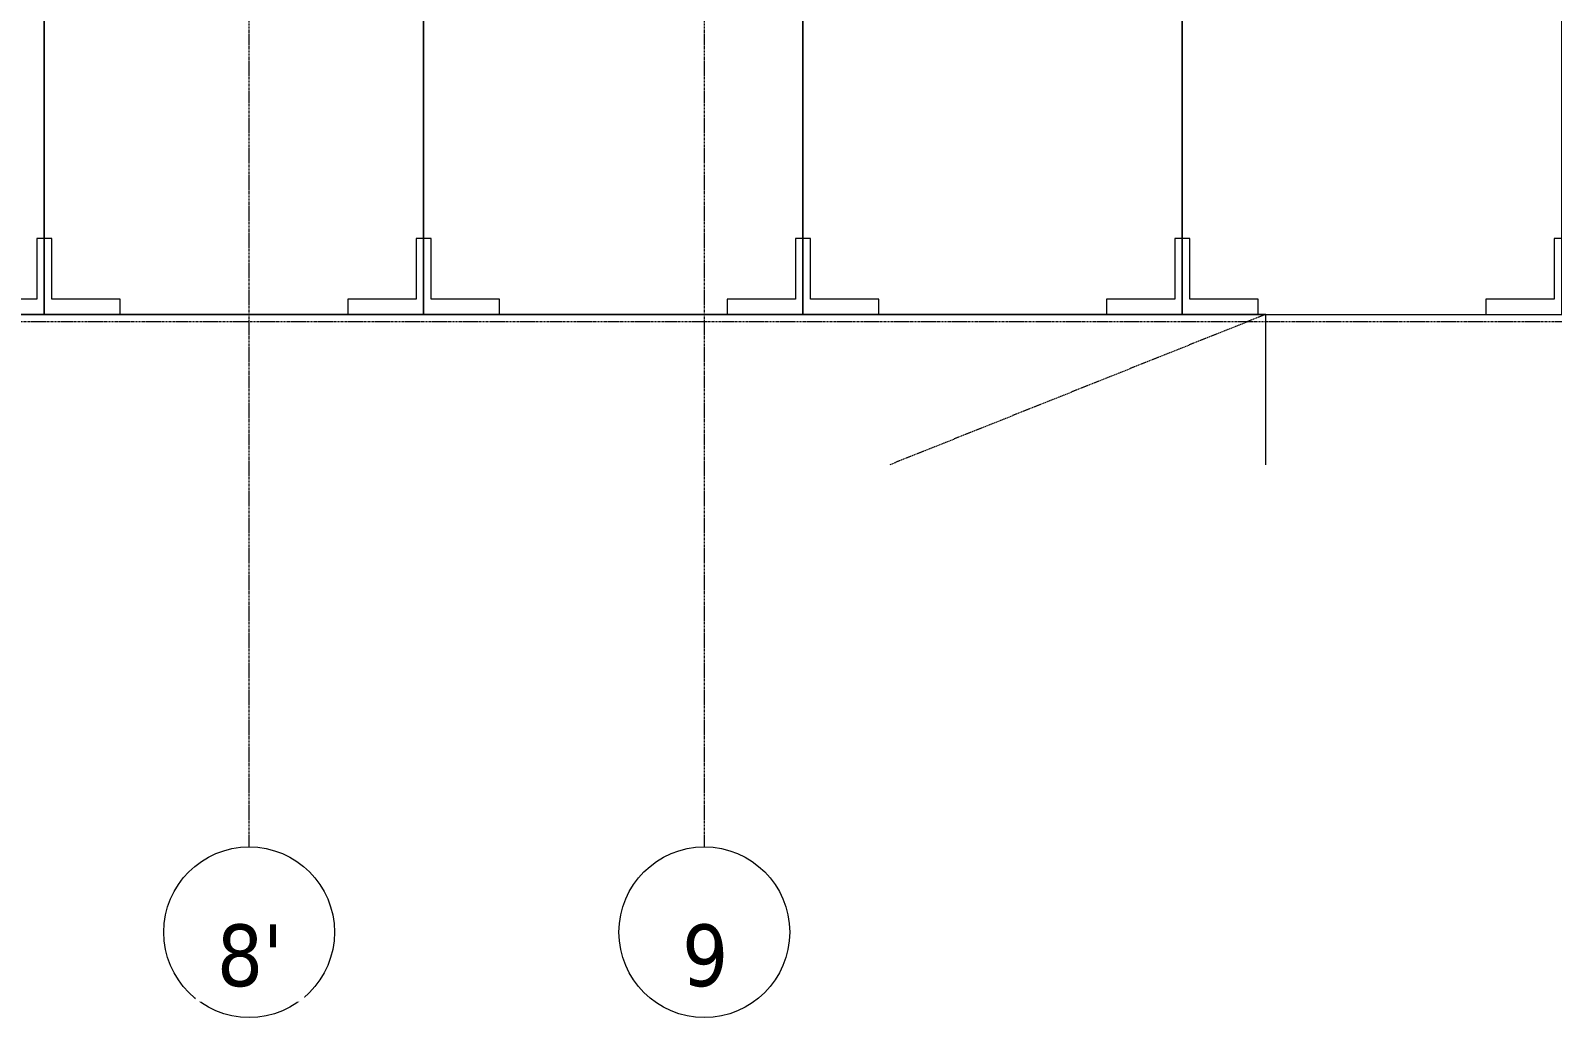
# Model space of a CAD drawing. Header units: millimetres. Extents: x 60855 to 206000, y 5274 to 78634.
# Drawn here: x 79112 to 89143, y 48952 to 55458 of the extents above; entities that cross this region are included whole.
import ezdxf

# ---------------------------------------------------------------- set-up
doc = ezdxf.new("R2010")
doc.units = ezdxf.units.MM
doc.linetypes.add('Dash', pattern=[6, 3, -3])
doc.linetypes.add('Grid Line', pattern=[22.225, 12.7, -3.175, 3.175, -3.175])
for name, color, linetype, lineweight in [('C-PRKG', 70, 'Continuous', 9), ('C-PRKG-HDLN', 70, 'Dash', 9), ('S-GRID-1', 1, 'Grid Line', 9), ('S-GRID-IDEN', 1, 'Continuous', 9)]:
    doc.layers.add(name, color=color, linetype=linetype, lineweight=lineweight)
doc.styles.add('Tahoma_B', font='tahomabd.ttf', dxfattribs={"height": 406.25})

# ---------------------------------------------------------------- blocks, each defined once
blk = doc.blocks.new('xe oto1 - xe oto-V1-TKCS_NHÀ XE 1 - MẶT BẰNG COTE _1_000')
at = {"layer": 'C-PRKG'}
for p, q in [((-2500, 4980), (-2500, 4500)), ((-2500, 4980), (-2500, 0)), ((-2450, 4500), (-2450, 4950)), ((-2450, 4950), (-2000, 4950)), ((-2000, 4950), (-2000, 4980)), ((-500, 4980), (-500, 4950)), ((-500, 4950), (-60, 4950)), ((-2500, 4500), (-2450, 4500)), ((-2500, 500), (-2500, 4500)), ((-2500, 4500), (-2500, 500)), ((-2050, 4170), (-2050, 4050)), ((-2050, 4170), (-2050, 4050)), ((-450, 4170), (-450, 4050)), ((-450, 4170), (-450, 4050)), ((-1800, 4050), (-2300, 4050)), ((-2300, 4050), (-2300, 3950)), ((-1800, 3950), (-1800, 4050)), ((-200, 4050), (-700, 4050)), ((-700, 4050), (-700, 3950)), ((-200, 3950), (-200, 4050)), ((-2300, 4000), (-2380, 4000)), ((-2300, 4000), (-2380, 4000)), ((-2300, 3950), (-1800, 3950)), ((-2050, 3950), (-2050, 3820)), ((-2050, 3950), (-2050, 3820)), ((-1720, 4000), (-1800, 4000)), ((-1720, 4000), (-1800, 4000)), ((-700, 4000), (-780, 4000)), ((-700, 4000), (-780, 4000)), ((-700, 3950), (-200, 3950)), ((-450, 3950), (-450, 3820)), ((-450, 3950), (-450, 3820)), ((-120, 4000), (-200, 4000)), ((-120, 4000), (-200, 4000)), ((0, 0), (0, 2025)), ((0, 500), (0, 2025)), ((0, 2025), (0, 500)), ((-2450, 500), (-2500, 500)), ((-2500, 500), (-2500, 0)), ((-2450, 100), (-2450, 500)), ((0, 500), (-50, 500)), ((-50, 500), (-50, 100)), ((0, 0), (0, 500)), ((-2500, 0), (-2000, 0)), ((-2500, 0), (0, 0)), ((-2000, 100), (-2450, 100)), ((-2000, 0), (-2000, 100)), ((-500, 100), (-500, 0)), ((-50, 100), (-500, 100)), ((-500, 0), (0, 0))]:
    blk.add_line(p, q, dxfattribs=at)
blk = doc.blocks.new('xe oto1 - xe oto-612721-TKCS_NHÀ XE 1 - MẶT BẰNG COTE _1_000')
at = {"layer": 'C-PRKG'}
for p, q in [((-2440, 4950), (-2000, 4950)), ((-2000, 4950), (-2000, 4980)), ((-500, 4980), (-500, 4950)), ((-500, 4950), (-50, 4950)), ((-50, 4950), (-50, 4500)), ((0, 4500), (0, 4980)), ((0, 0), (0, 4980)), ((-50, 4500), (0, 4500)), ((0, 500), (0, 4500)), ((0, 4500), (0, 500)), ((-2050, 4170), (-2050, 4050)), ((-2050, 4170), (-2050, 4050)), ((-450, 4170), (-450, 4050)), ((-450, 4170), (-450, 4050)), ((-1800, 4050), (-2300, 4050)), ((-2300, 4050), (-2300, 3950)), ((-1800, 3950), (-1800, 4050)), ((-200, 4050), (-700, 4050)), ((-700, 4050), (-700, 3950)), ((-200, 3950), (-200, 4050)), ((-2300, 4000), (-2380, 4000)), ((-2300, 4000), (-2380, 4000)), ((-2300, 3950), (-1800, 3950)), ((-2050, 3950), (-2050, 3820)), ((-2050, 3950), (-2050, 3820)), ((-1720, 4000), (-1800, 4000)), ((-1720, 4000), (-1800, 4000)), ((-700, 4000), (-780, 4000)), ((-700, 4000), (-780, 4000)), ((-700, 3950), (-200, 3950)), ((-450, 3950), (-450, 3820)), ((-450, 3950), (-450, 3820)), ((-120, 4000), (-200, 4000)), ((-120, 4000), (-200, 4000)), ((-2500, 2025), (-2500, 0)), ((-2500, 500), (-2500, 2025)), ((-2500, 2025), (-2500, 500)), ((-2450, 500), (-2500, 500)), ((-2500, 500), (-2500, 0)), ((-2450, 100), (-2450, 500)), ((0, 500), (-50, 500)), ((-50, 500), (-50, 100)), ((0, 0), (0, 500)), ((-2500, 0), (-2000, 0)), ((-2500, 0), (0, 0)), ((-2000, 100), (-2450, 100)), ((-2000, 0), (-2000, 100)), ((-500, 100), (-500, 0)), ((-50, 100), (-500, 100)), ((-500, 0), (0, 0))]:
    blk.add_line(p, q, dxfattribs=at)
blk = doc.blocks.new('BAI XE PCCC - BAI XE PCCC-1475173-TKCS_NHÀ XE 1 - MẶT BẰNG COTE _1_000')
at = {"layer": 'C-PRKG'}
for p, q in [((15000, 6000), (0, 6000)), ((15000, 5008), (15000, 6000))]:
    blk.add_line(p, q, dxfattribs=at)
at = {"layer": 'C-PRKG-HDLN'}
blk.add_line((15000, 6000), (12520, 5008), dxfattribs=at)
blk = doc.blocks.new('Grid - M_Grid Head - Circle-353313-TKCS_NHÀ XE 1 - MẶT BẰNG COTE _1_000')
at = {"layer": 'S-GRID-IDEN'}
blk.add_circle((0, 0), 4.5, dxfattribs=at)

msp = doc.modelspace()

# ---------------------------------------------------------------- linework, layer by layer
at = {"layer": 'S-GRID-1'}
for p, q in [((80552.6, 53202.4), (80552.6, 74384)), ((83552.6, 53202.4), (83552.6, 74384)), ((90572.4, 53536.9), (70803.3, 53536.9)), ((80552.6, 50077.4), (80552.6, 53202.4)), ((83552.6, 50077.4), (83552.6, 53202.4))]:
    msp.add_line(p, q, dxfattribs=at)

# ---------------------------------------------------------------- block references
at = {"layer": 'C-PRKG'}
for name, p in [('xe oto1 - xe oto-V1-TKCS_NHÀ XE 1 - MẶT BẰNG COTE _1_000', (79202.6, 53586.3)), ('xe oto1 - xe oto-612721-TKCS_NHÀ XE 1 - MẶT BẰNG COTE _1_000', (81702.6, 53586.3)), ('xe oto1 - xe oto-V1-TKCS_NHÀ XE 1 - MẶT BẰNG COTE _1_000', (84202.6, 53586.3)), ('xe oto1 - xe oto-612721-TKCS_NHÀ XE 1 - MẶT BẰNG COTE _1_000', (86702.6, 53586.3)), ('xe oto1 - xe oto-V1-TKCS_NHÀ XE 1 - MẶT BẰNG COTE _1_000', (89202.6, 53586.3)), ('BAI XE PCCC - BAI XE PCCC-1475173-TKCS_NHÀ XE 1 - MẶT BẰNG COTE _1_000', (72252.6, 47586.3))]:
    msp.add_blockref(name, p, dxfattribs=at)
at = {"layer": 'S-GRID-IDEN', "xscale": 125, "yscale": 125, "zscale": 125}
for p in [(80552.6, 49514.9), (83552.6, 49514.9)]:
    msp.add_blockref('Grid - M_Grid Head - Circle-353313-TKCS_NHÀ XE 1 - MẶT BẰNG COTE _1_000', p, dxfattribs=at)

# ---------------------------------------------------------------- next in the draw order: texts
at = {"layer": 'S-GRID-IDEN', "char_height": 406.25, "attachment_point": 5, "line_spacing_factor": 0.996129, "style": 'Tahoma_B', "bg_fill": 3, "box_fill_scale": 1.25, "bg_fill_color": 256, "bg_fill_true_color": 13158600, "bg_fill_transparency": 0}
for s, insert, width in [("\\pt1587.49906,3174.99812,4762.50125,6350.00031,7937.49937,9524.99844,11112.50156,12700.00063,14287.49969,15874.99875,17462.50188,19050.00094,20637.5,22224.99906,23812.49813,25400.00125,26987.50031,28574.99938,30162.49844,31750.00156,33337.50063,34924.99969,36512.49875,38100.00187,39687.50094,41275,42862.49906,44449.99812,46037.50125,47625.00031,49212.49937,50799.99844;8'", (80558.4, 49358.8), 512.5), ('\\pt1587.49906,3174.99812,4762.50125,6350.00031,7937.49937,9524.99844,11112.50156,12700.00063,14287.49969,15874.99875,17462.50188,19050.00094,20637.5,22224.99906,23812.49813,25400.00125,26987.50031,28574.99938,30162.49844,31750.00156,33337.50063,34924.99969,36512.49875,38100.00187,39687.50094,41275,42862.49906,44449.99812,46037.50125,47625.00031,49212.49937,50799.99844;9', (83558.4, 49358.8), 363.75)]:
    msp.add_mtext(s, dxfattribs=dict(at, insert=insert, width=width))

doc.saveas('drawing.dxf')
